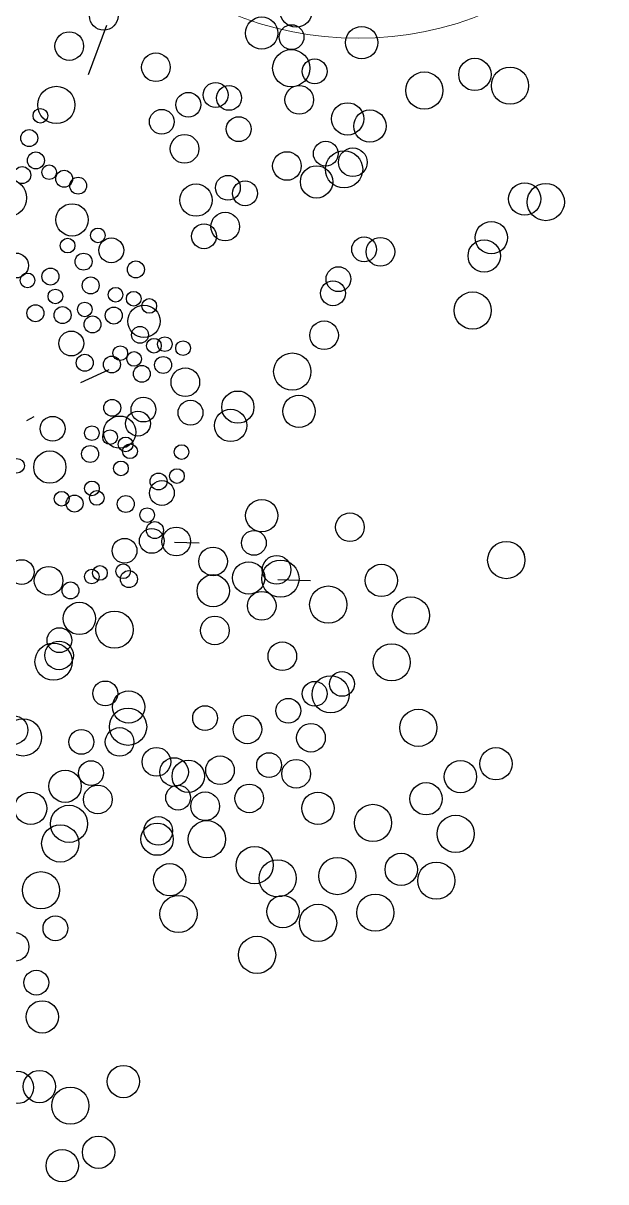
# Model space of a CAD drawing. Header units: millimetres. Extents: x 441156 to 441876, y 4514765 to 4515211.
# Drawn here: x 441547.439 to 441547.995, y 4514833.613 to 4514834.719 of the extents above; entities that cross this region are included whole.
import ezdxf

# ---------------------------------------------------------------- set-up
doc = ezdxf.new("R2010")
doc.units = ezdxf.units.MM
doc.linetypes.add('CONTINUA', pattern=[0])
doc.linetypes.add('HIDDEN', pattern=[0.375, 0.25, -0.125])
doc.layers.add('01_piscinas', color=254, linetype='Continuous')
doc.layers.add('INGIN ELECTRICIDAD ALUMBRADO', color=120, linetype='HIDDEN')

msp = doc.modelspace()

# ---------------------------------------------------------------- linework, layer by layer
at = {"layer": '01_piscinas'}
for p, q in [((441547.50145536, 4514834.66986793, 0.00000097), (441547.51897246, 4514834.71702299, 0.00000097)), ((441547.49433756, 4514834.3759122, 0.00000097), (441547.52139681, 4514834.38831292, 0.00000097)), ((441547.44950871, 4514834.34320519, 0.00000097), (441547.44236194, 4514834.33962902, 0.00000097)), ((441547.76322132, 4514834.24472057, 0.00000097), (441547.76411368, 4514834.24206852, 0.00000097)), ((441547.58349891, 4514834.22380861, 0.00000097), (441547.60733217, 4514834.22297108, 0.00000097)), ((441547.91605203, 4514834.21535271, 0.00000097), (441547.9172121, 4514834.21190504, 0.00000097)), ((441547.68241291, 4514834.18816716, 0.00000097), (441547.71339615, 4514834.18707837, 0.00000097)), ((441547.66535932, 4514834.05184272, 0.00000097), (441547.66625169, 4514834.04919067, 0.00000097)), ((441547.78883144, 4514833.9646115, 0.00000097), (441547.78999151, 4514833.96116384, 0.00000097))]:
    msp.add_line(p, q, dxfattribs=at)
for centre, radius in [((441547.69971446, 4514834.73046391, 0.00000097), 0.01541533), ((441547.51610025, 4514834.72586602, 0.00000097), 0.01366082), ((441547.66686919, 4514834.7093643, 0.00000097), 0.01541533), ((441547.48316687, 4514834.69695354, 0.00000097), 0.01366082), ((441547.69532367, 4514834.70549998, 0.00000097), 0.01185795), ((441547.76229635, 4514834.70026634, 0.00000097), 0.01541533), ((441547.5658884, 4514834.67679404, 0.00000097), 0.01366082), ((441547.69506234, 4514834.67589736, 0.00000097), 0.01775907), ((441547.71741901, 4514834.67282646, 0.00000097), 0.01185795), ((441547.87032479, 4514834.66990124, 0.00000097), 0.01541533), ((441547.9038845, 4514834.6591756, 0.00000097), 0.01775907), ((441547.82209778, 4514834.654584, 0.00000097), 0.01775907), ((441547.47091878, 4514834.64083397, 0.00000097), 0.01775907), ((441547.62285238, 4514834.65040458, 0.00000097), 0.01185795), ((441547.63571107, 4514834.64755222, 0.00000097), 0.01185795), ((441547.70275028, 4514834.64571732, 0.00000097), 0.01366082), ((441547.5968078, 4514834.64095996, 0.00000097), 0.01185795), ((441547.45561887, 4514834.63048029, 0.00000097), 0.00701654), ((441547.57154221, 4514834.62472949, 0.00000097), 0.01185795), ((441547.74884971, 4514834.62753589, 0.00000097), 0.01541533), ((441547.77015184, 4514834.62066169, 0.00000097), 0.01541533), ((441547.64494771, 4514834.61773106, 0.00000097), 0.01185795), ((441547.44502141, 4514834.60919626, 0.00000097), 0.00808333), ((441547.59322925, 4514834.59898569, 0.00000097), 0.01366082), ((441547.72804651, 4514834.59437329, 0.00000097), 0.01185795), ((441547.75386168, 4514834.58612279, 0.00000097), 0.01366082), ((441547.45136387, 4514834.58787435, 0.00000097), 0.00808333), ((441547.69094882, 4514834.5825908, 0.00000097), 0.01366082), ((441547.74549814, 4514834.57940739, 0.00000097), 0.01775907), ((441547.43832211, 4514834.57393933, 0.00000097), 0.00808333), ((441547.46402981, 4514834.57665314, 0.00000097), 0.00701654), ((441547.47834082, 4514834.57045495, 0.00000097), 0.00808333), ((441547.71921846, 4514834.56746629, 0.00000097), 0.01541533), ((441547.42473763, 4514834.55212239, 0.00000097), 0.01775907), ((441547.49172193, 4514834.56379807, 0.00000097), 0.00808333), ((441547.63460415, 4514834.56178456, 0.00000097), 0.01185795), ((441547.6509904, 4514834.55649672, 0.00000097), 0.01185795), ((441547.91792238, 4514834.55111273, 0.00000097), 0.01541533), ((441547.93801952, 4514834.54815814, 0.00000097), 0.01775907), ((441547.60419065, 4514834.55001214, 0.00000097), 0.01541533), ((441547.4858699, 4514834.53117565, 0.00000097), 0.01541533), ((441547.63202601, 4514834.52476264, 0.00000097), 0.01366082), ((441547.51052248, 4514834.51641085, 0.00000097), 0.00701654), ((441547.61181088, 4514834.51557718, 0.00000097), 0.01185795), ((441547.88607358, 4514834.51423583, 0.00000097), 0.01541533), ((441547.48165216, 4514834.50661424, 0.00000097), 0.00701654), ((441547.52332795, 4514834.50215091, 0.00000097), 0.01185795), ((441547.76466005, 4514834.50299751, 0.00000097), 0.01185795), ((441547.78011938, 4514834.50072475, 0.00000097), 0.01366082), ((441547.87923633, 4514834.49677337, 0.00000097), 0.01541533), ((441547.43231198, 4514834.4876613, 0.00000097), 0.01185795), ((441547.49690904, 4514834.49132861, 0.00000097), 0.00808333), ((441547.54678821, 4514834.48392427, 0.00000097), 0.00808333), ((441547.44334986, 4514834.47341397, 0.00000097), 0.00701654), ((441547.46522095, 4514834.47706748, 0.00000097), 0.00808333), ((441547.74016097, 4514834.47463067, 0.00000097), 0.01185795), ((441547.50364791, 4514834.46867409, 0.00000097), 0.00808333), ((441547.52736966, 4514834.45977454, 0.00000097), 0.00701654), ((441547.73490154, 4514834.461198, 0.00000097), 0.01185795), ((441547.47000582, 4514834.45813457, 0.00000097), 0.00701654), ((441547.54473188, 4514834.45599418, 0.00000097), 0.00701654), ((441547.55958078, 4514834.44904866, 0.00000097), 0.00701654), ((441547.86824003, 4514834.44467882, 0.00000097), 0.01775907), ((441547.45094623, 4514834.44206955, 0.00000097), 0.00808333), ((441547.47682294, 4514834.44038718, 0.00000097), 0.00808333), ((441547.4980355, 4514834.4457301, 0.00000097), 0.00701654), ((441547.52567228, 4514834.43992917, 0.00000097), 0.00808333), ((441547.55449292, 4514834.43445081, 0.00000097), 0.01541533), ((441547.50538467, 4514834.43147681, 0.00000097), 0.00808333), ((441547.72644285, 4514834.42112527, 0.00000097), 0.01366082), ((441547.48509892, 4514834.41325758, 0.00000097), 0.01185795), ((441547.55072001, 4514834.42150155, 0.00000097), 0.00808333), ((441547.53192683, 4514834.4040165, 0.00000097), 0.00701654), ((441547.56400994, 4514834.41114247, 0.00000097), 0.00701654), ((441547.57444176, 4514834.412602, 0.00000097), 0.00701654), ((441547.59180398, 4514834.40882165, 0.00000097), 0.00701654), ((441547.49801833, 4514834.39489702, 0.00000097), 0.00808333), ((441547.52389504, 4514834.39321464, 0.00000097), 0.00808333), ((441547.5451076, 4514834.39855756, 0.00000097), 0.00701654), ((441547.57274438, 4514834.39275664, 0.00000097), 0.00808333), ((441547.69603878, 4514834.38643653, 0.00000097), 0.01775907), ((441547.55245677, 4514834.38430427, 0.00000097), 0.00808333), ((441547.59398035, 4514834.37632352, 0.00000097), 0.01366082), ((441547.64409283, 4514834.35251423, 0.00000097), 0.01541533), ((441547.52419469, 4514834.35185094, 0.00000097), 0.00808333), ((441547.55402193, 4514834.35022943, 0.00000097), 0.01185795), ((441547.59892083, 4514834.34718542, 0.00000097), 0.01185795), ((441547.70246141, 4514834.34855701, 0.00000097), 0.01541533), ((441547.54876251, 4514834.33679677, 0.00000097), 0.01185795), ((441547.63725558, 4514834.33505176, 0.00000097), 0.01541533), ((441547.46731156, 4514834.33188298, 0.00000097), 0.01185795), ((441547.50477613, 4514834.32770121, 0.00000097), 0.00701654), ((441547.53136936, 4514834.32866384, 0.00000097), 0.01541533), ((441547.52213835, 4514834.32392086, 0.00000097), 0.00701654), ((441547.53698726, 4514834.31697533, 0.00000097), 0.00701654), ((441547.50307876, 4514834.30785584, 0.00000097), 0.00808333), ((441547.54117397, 4514834.31040172, 0.00000097), 0.00701654), ((441547.59036198, 4514834.30970514, 0.00000097), 0.00701654), ((441547.43331532, 4514834.2965867, 0.00000097), 0.00701654), ((441547.46466613, 4514834.29528622, 0.00000097), 0.01541533), ((441547.53256128, 4514834.29405969, 0.00000097), 0.00701654), ((441547.56845587, 4514834.28158436, 0.00000097), 0.00808333), ((441547.585936, 4514834.28678951, 0.00000097), 0.00701654), ((441547.50482509, 4514834.27497913, 0.00000097), 0.00701654), ((441547.57158715, 4514834.27060471, 0.00000097), 0.01185795), ((441547.47595478, 4514834.26518252, 0.00000097), 0.00701654), ((441547.48825618, 4514834.26056763, 0.00000097), 0.00808333), ((441547.50946874, 4514834.26591055, 0.00000097), 0.00701654), ((441547.53710552, 4514834.26010963, 0.00000097), 0.00808333), ((441547.55755731, 4514834.24951758, 0.00000097), 0.00701654), ((441547.66692761, 4514834.24900209, 0.00000097), 0.01541533), ((441547.75109629, 4514834.23800231, 0.00000097), 0.01366082), ((441547.56198094, 4514834.22493986, 0.00000097), 0.01185795), ((441547.56490648, 4514834.23526429, 0.00000097), 0.00808333), ((441547.58529248, 4514834.22436297, 0.00000097), 0.01366082), ((441547.65940069, 4514834.22305628, 0.00000097), 0.01185795), ((441547.53593637, 4514834.21549524, 0.00000097), 0.01185795), ((441547.9002895, 4514834.20661896, 0.00000097), 0.01775907), ((441547.6204179, 4514834.2053436, 0.00000097), 0.01366082), ((441547.43770204, 4514834.19516507, 0.00000097), 0.01185795), ((441547.512525, 4514834.19434774, 0.00000097), 0.00701654), ((441547.53464444, 4514834.19596604, 0.00000097), 0.00701654), ((441547.65443955, 4514834.18963778, 0.00000097), 0.01541533), ((441547.68474455, 4514834.18888783, 0.00000097), 0.01775907), ((441547.68108773, 4514834.19731248, 0.00000097), 0.01366082), ((441547.78108522, 4514834.18718913, 0.00000097), 0.01541533), ((441547.46351721, 4514834.18691457, 0.00000097), 0.01366082), ((441547.50470411, 4514834.19092801, 0.00000097), 0.00701654), ((441547.54016178, 4514834.18854681, 0.00000097), 0.00808333), ((441547.6205816, 4514834.17735977, 0.00000097), 0.01541533), ((441547.48439825, 4514834.17770049, 0.00000097), 0.00808333), ((441547.73040759, 4514834.16416264, 0.00000097), 0.01775907), ((441547.66694448, 4514834.1629679, 0.00000097), 0.01366082), ((441547.80927837, 4514834.15372219, 0.00000097), 0.01775907), ((441547.49287698, 4514834.15093056, 0.00000097), 0.01541533), ((441547.52643669, 4514834.14020491, 0.00000097), 0.01775907), ((441547.62216493, 4514834.13948432, 0.00000097), 0.01366082), ((441547.47387509, 4514834.13022115, 0.00000097), 0.01185795), ((441547.46822327, 4514834.10967626, 0.00000097), 0.01775907), ((441547.47343501, 4514834.11569281, 0.00000097), 0.01366082), ((441547.68656328, 4514834.11490169, 0.00000097), 0.01366082), ((441547.79089214, 4514834.10907423, 0.00000097), 0.01775907), ((441547.5175748, 4514834.07940891, 0.00000097), 0.01185795), ((441547.71748268, 4514834.07906761, 0.00000097), 0.01185795), ((441547.73267873, 4514834.07854558, 0.00000097), 0.01775907), ((441547.74352726, 4514834.08851223, 0.00000097), 0.01185795), ((441547.53990193, 4514834.06650346, 0.00000097), 0.01541533), ((441547.69221709, 4514834.06283714, 0.00000097), 0.01185795), ((441547.4301087, 4514834.04445769, 0.00000097), 0.01366082), ((441547.53932983, 4514834.04761662, 0.00000097), 0.01775907), ((441547.61284887, 4514834.05585352, 0.00000097), 0.01185795), ((441547.6532343, 4514834.04512446, 0.00000097), 0.01366082), ((441547.81639659, 4514834.04658817, 0.00000097), 0.01775907), ((441547.43906378, 4514834.03744918, 0.00000097), 0.01775907), ((441547.53128014, 4514834.03316717, 0.00000097), 0.01366082), ((441547.71390413, 4514834.03709334, 0.00000097), 0.01366082), ((441547.49478153, 4514834.03320152, 0.00000097), 0.01185795), ((441547.56640556, 4514834.01414779, 0.00000097), 0.01366082), ((441547.89044976, 4514834.01228186, 0.00000097), 0.01541533), ((441547.50401817, 4514834.00338036, 0.00000097), 0.01185795), ((441547.58322574, 4514834.00443463, 0.00000097), 0.01366082), ((441547.59671157, 4514834.00044754, 0.00000097), 0.01541533), ((441547.62707539, 4514834.00611668, 0.00000097), 0.01366082), ((441547.67394571, 4514834.01099926, 0.00000097), 0.01185795), ((441547.69976087, 4514834.00274876, 0.00000097), 0.01366082), ((441547.85659181, 4514834.00000385, 0.00000097), 0.01541533), ((441547.479259, 4514833.99086487, 0.00000097), 0.01541533), ((441547.51045475, 4514833.97825737, 0.00000097), 0.01366082), ((441547.58711697, 4514833.9800226, 0.00000097), 0.01185795), ((441547.65498132, 4514833.97926518, 0.00000097), 0.01366082), ((441547.82374654, 4514833.97890424, 0.00000097), 0.01541533), ((441547.44641372, 4514833.96976526, 0.00000097), 0.01541533), ((441547.61293214, 4514833.9717721, 0.00000097), 0.01366082), ((441547.72056785, 4514833.96982554, 0.00000097), 0.01541533), ((441547.48300563, 4514833.95501095, 0.00000097), 0.01775907), ((441547.77306891, 4514833.95587776, 0.00000097), 0.01775907), ((441547.56815259, 4514833.94828852, 0.00000097), 0.01366082), ((441547.6145285, 4514833.94033328, 0.00000097), 0.01775907), ((441547.85193969, 4514833.9454373, 0.00000097), 0.01775907), ((441547.47460688, 4514833.93629832, 0.00000097), 0.01775907), ((441547.56708032, 4514833.94037794, 0.00000097), 0.01541533), ((441547.66019155, 4514833.9156081, 0.00000097), 0.01775907), ((441547.79999375, 4514833.911515, 0.00000097), 0.01541533), ((441547.57908795, 4514833.90161043, 0.00000097), 0.01541533), ((441547.68205778, 4514833.90298098, 0.00000097), 0.01775907), ((441547.73906233, 4514833.90516764, 0.00000097), 0.01775907), ((441547.83355346, 4514833.90078935, 0.00000097), 0.01775907), ((441547.45622065, 4514833.89165036, 0.00000097), 0.01775907), ((441547.5874555, 4514833.86895055, 0.00000097), 0.01775907), ((441547.68711639, 4514833.87124534, 0.00000097), 0.01541533), ((441547.77534004, 4514833.8702607, 0.00000097), 0.01775907), ((441547.7206761, 4514833.86051969, 0.00000097), 0.01775907), ((441547.47001813, 4514833.85533906, 0.00000097), 0.01185795), ((441547.43103534, 4514833.83762638, 0.00000097), 0.01366082), ((441547.66246268, 4514833.82999104, 0.00000097), 0.01775907), ((441547.45174676, 4514833.80350118, 0.00000097), 0.01185795), ((441547.45744348, 4514833.77087089, 0.00000097), 0.01541533), ((441547.4336907, 4514833.70348165, 0.00000097), 0.01541533), ((441547.45475004, 4514833.70440039, 0.00000097), 0.01541533), ((441547.5348879, 4514833.70915674, 0.00000097), 0.01541533), ((441547.48421027, 4514833.68613026, 0.00000097), 0.01775907), ((441547.51113511, 4514833.6417675, 0.00000097), 0.01541533), ((441547.47645205, 4514833.62889909, 0.00000097), 0.01541533)]:
    msp.add_circle(centre, radius, dxfattribs=at)
at = {"layer": 'INGIN ELECTRICIDAD ALUMBRADO', "color": 86, "linetype": 'CONTINUA', "lineweight": 13}
msp.add_circle((441547.75893062, 4514835.02165829, 0.00000131), 0.31727935, dxfattribs=at)

doc.saveas('drawing.dxf')
